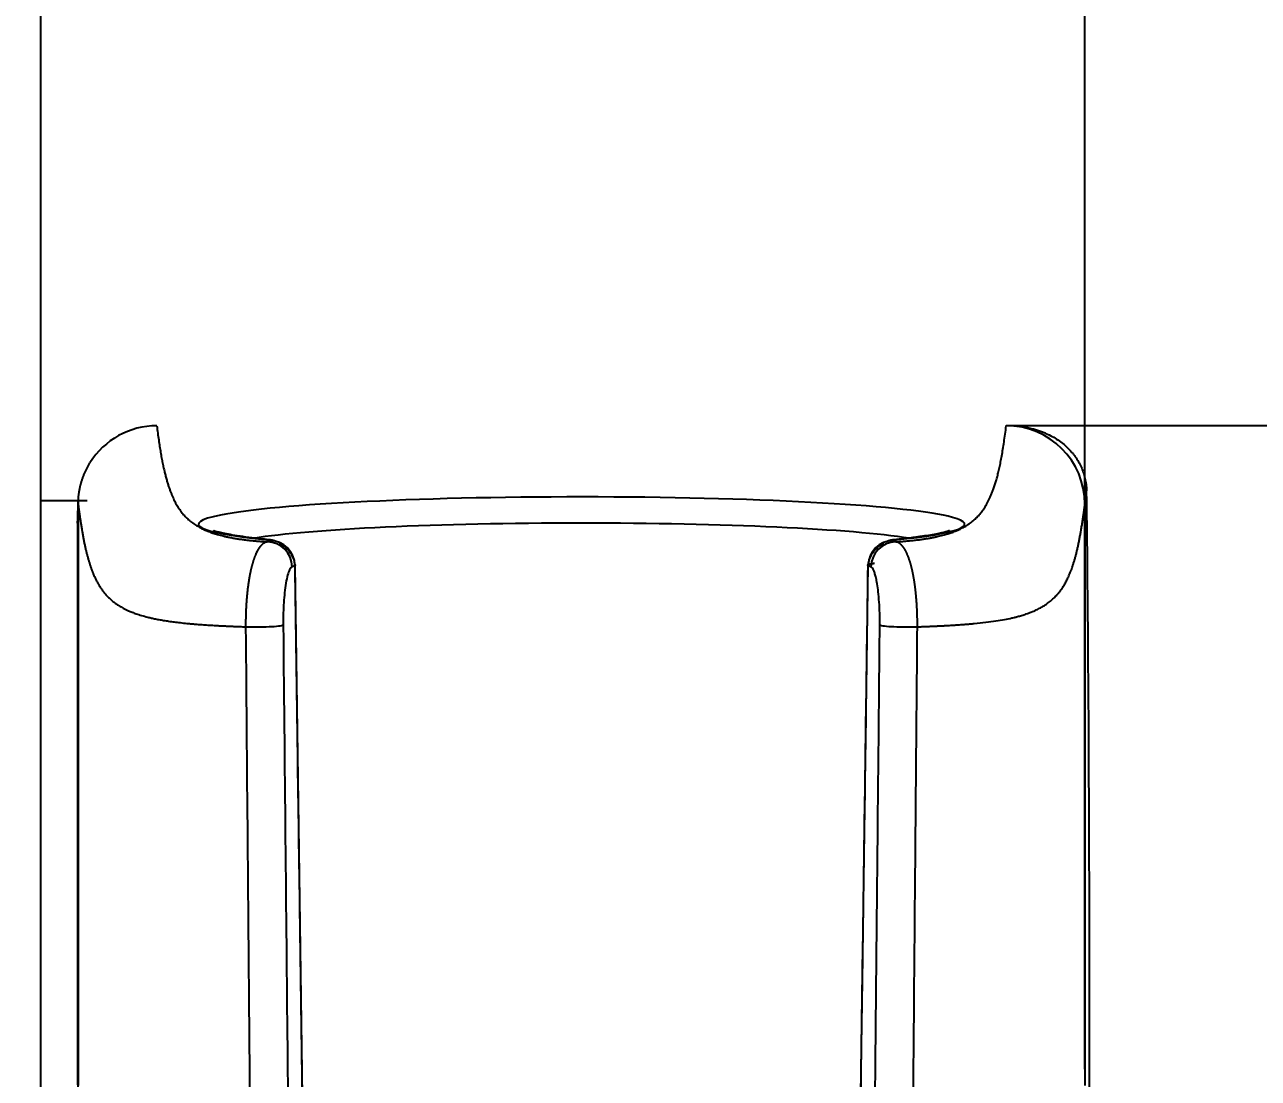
# Model space of a CAD drawing. Header units: millimetres. Extents: x -1516 to -675, y 295 to 1484.
# Drawn here: x -1308.6 to -1269.38, y 791.72 to 825.24 of the extents above; entities that cross this region are included whole.
import ezdxf

# ---------------------------------------------------------------- set-up
doc = ezdxf.new("R2010")
doc.units = ezdxf.units.MM
doc.styles.get("Standard").update_dxf_attribs({"font": 'arial.ttf'})
doc.dimstyles.get("Standard").update_dxf_attribs({"dimtxt": 10, "dimasz": 10, "dimexe": 0.18, "dimexo": 0.0625, "dimgap": 4, "dimtad": 0, "dimtih": 1, "dimtoh": 1, "dimdec": 1, "dimdsep": 46, "dimtxsty": 'Standard', "dimcen": 0, "dimclrd": 3, "dimclre": 3, "dimclrt": 3, "dimadec": 0, "dimazin": 0, "dimtfac": 1, "dimtdec": 1, "dimtofl": 0, "dimtmove": 0, "dimatfit": 3, "dimfxl": 1, "dimtolj": 1, "dimtzin": 0, "dimarcsym": 0})

# ---------------------------------------------------------------- blocks, each defined once
blk = doc.blocks.new('*D5')
at = {"color": 3, "lineweight": -2, "transparency": 16777216}
for p, q in [((-1348.096, 792.011), (-1348.096, 868.168)), ((-1338.096, 867.988), (-1284.896, 867.988)), ((-1274.896, 792.011), (-1274.896, 868.168)), ((-1274.896, 867.988), (-1260.351, 867.988))]:
    blk.add_line(p, q, dxfattribs=at)
at = {"color": 3, "lineweight": 18, "transparency": 16777216}
for points in [[(-1338.096, 869.655), (-1338.096, 866.321), (-1348.096, 867.988)], [(-1284.896, 869.655), (-1284.896, 866.321), (-1274.896, 867.988)]]:
    blk.add_solid(points, dxfattribs=at)
at = {"color": 3, "lineweight": 18, "transparency": 16777216, "insert": (-1243.421, 867.988), "char_height": 10, "attachment_point": 5}
blk.add_mtext('\\A1;74.0', dxfattribs=at)
blk = doc.blocks.new('*D8')
at = {"color": 3, "lineweight": -2, "transparency": 16777216}
for p, q in [((-1277.332, 812.491), (-1253.719, 812.491)), ((-1253.899, 802.491), (-1253.899, 780.491)), ((-1277.834, 770.491), (-1253.719, 770.491)), ((-1253.899, 770.491), (-1253.899, 730.516)), ((-1253.899, 730.516), (-1263.899, 730.516))]:
    blk.add_line(p, q, dxfattribs=at)
at = {"color": 3, "lineweight": 18, "transparency": 16777216}
for points in [[(-1255.565, 802.491), (-1252.232, 802.491), (-1253.899, 812.491)], [(-1255.565, 780.491), (-1252.232, 780.491), (-1253.899, 770.491)]]:
    blk.add_solid(points, dxfattribs=at)
at = {"color": 3, "lineweight": 18, "transparency": 16777216, "insert": (-1275.211, 730.516), "char_height": 10, "attachment_point": 5}
blk.add_mtext('\\A1;42', dxfattribs=at)

msp = doc.modelspace()

# ---------------------------------------------------------------- linework, layer by layer
at = {"lineweight": 25}
for p, q in [((-1308.096, 1142.366), (-1308.096, 496.366)), ((-1277.396, 812.479), (-1277.395, 812.491)), ((-1274.896, 809.986), (-1274.844, 810.411)), ((-1306.612, 810.095), (-1308.096, 810.095)), ((-1306.896, 809.935), (-1306.896, 791.954)), ((-1274.896, 809.986), (-1274.896, 792.4)), ((-1306.914, 809.382), (-1306.914, 794.191)), ((-1300.797, 808.829), (-1300.888, 808.787)), ((-1280.904, 808.787), (-1280.995, 808.829)), ((-1300.007, 808.029), (-1300.098, 807.987)), ((-1300, 808.056), (-1300, 808.058)), ((-1281.695, 807.987), (-1281.786, 808.029)), ((-1274.896, 792.4), (-1274.896, 791.498)), ((-1306.896, 791.954), (-1306.896, 791.498))]:
    msp.add_line(p, q, dxfattribs=at)
for centre, major_axis, ratio, start_param, end_param in [((-1304.396, 809.986), (2.482, 0.303), 0.997421, 1.449533, 2.464862), ((-1277.396, 809.986), (-2.482, 0.303), 0.997421, 3.263478, 4.833652), ((-1290.896, 809.348), (-12.177, 0), 0.071247, 3.39438, 5.943231), ((-1274.931, 791.491), (0, -21.378), 0.008727, 0.484189, 2.657403), ((-1304.396, 809.935), (-2.498, 0.1), 0.977006, 0.000126, 0.040941), ((-1290.896, 809.348), (-12.177, 0), 0.071247, 5.943231, 6.894975), ((-1290.896, 808.573), (-11.378, 0), 0.071247, 3.557392, 5.870456), ((-1290.896, 809.348), (-12.177, 0), 0.071247, 2.529803, 3.39438), ((-1300.888, 807.989), (0.331, -0.728), 0.985454, 1.146908, 2.708982), ((-1300.865, 808.052), (0.081, 0.796), 0.816541, 5.97529, 6.406918), ((-1300.797, 808.031), (0.331, -0.728), 0.985454, 1.146906, 2.708976), ((-1280.995, 808.031), (-0.331, -0.728), 0.985454, 3.574209, 5.136279), ((-1280.904, 807.989), (-0.331, -0.728), 0.985454, 3.574208, 5.136279), ((-1280.928, 808.052), (-0.081, 0.796), 0.816541, 6.159453, 6.591105), ((-1301.169, 806.142), (0.8, 0.008), 0.077221, 4.182492, 6.12719), ((-1280.624, 806.142), (-0.8, 0.008), 0.077221, 0.155996, 2.100682), ((-1306.783, 794.191), (0, -15), 0.008727, 4.712389, 5.234704)]:
    msp.add_ellipse(centre, major_axis=major_axis, ratio=ratio, start_param=start_param, end_param=end_param, dxfattribs=at)
for points, degree in [([(-1304.396, 812.479), (-1304.386, 812.399), (-1304.367, 812.243), (-1304.337, 812.026), (-1304.306, 811.824), (-1304.276, 811.635), (-1304.245, 811.46), (-1304.213, 811.296), (-1304.181, 811.143), (-1304.148, 811.001), (-1304.115, 810.869), (-1304.081, 810.746), (-1304.047, 810.631), (-1304.013, 810.524), (-1303.978, 810.424), (-1303.942, 810.331), (-1303.906, 810.245), (-1303.87, 810.164), (-1303.833, 810.088), (-1303.797, 810.019), (-1303.761, 809.955), (-1303.724, 809.895), (-1303.688, 809.839), (-1303.65, 809.785), (-1303.609, 809.731), (-1303.566, 809.677), (-1303.519, 809.624), (-1303.469, 809.571), (-1303.414, 809.517), (-1303.355, 809.465), (-1303.291, 809.413), (-1303.224, 809.363), (-1303.157, 809.319), (-1303.093, 809.28), (-1303.031, 809.245), (-1302.971, 809.214), (-1302.914, 809.186), (-1302.857, 809.161), (-1302.8, 809.136), (-1302.741, 809.113), (-1302.679, 809.089), (-1302.612, 809.066), (-1302.541, 809.043), (-1302.464, 809.02), (-1302.38, 808.997), (-1302.287, 808.973), (-1302.182, 808.949), (-1302.067, 808.926), (-1301.942, 808.903), (-1301.811, 808.881), (-1301.675, 808.862), (-1301.537, 808.845), (-1301.402, 808.83), (-1301.274, 808.817), (-1301.151, 808.806), (-1301.025, 808.797), (-1300.935, 808.79), (-1300.888, 808.787)], 3), ([(-1280.904, 808.787), (-1280.86, 808.79), (-1280.767, 808.797), (-1280.624, 808.808), (-1280.468, 808.822), (-1280.312, 808.838), (-1280.166, 808.856), (-1280.033, 808.874), (-1279.911, 808.893), (-1279.798, 808.912), (-1279.692, 808.932), (-1279.594, 808.953), (-1279.501, 808.975), (-1279.414, 808.997), (-1279.332, 809.019), (-1279.255, 809.042), (-1279.184, 809.065), (-1279.118, 809.088), (-1279.054, 809.111), (-1278.992, 809.136), (-1278.929, 809.163), (-1278.864, 809.193), (-1278.794, 809.228), (-1278.722, 809.267), (-1278.647, 809.311), (-1278.576, 809.358), (-1278.509, 809.407), (-1278.446, 809.457), (-1278.387, 809.51), (-1278.331, 809.563), (-1278.28, 809.616), (-1278.233, 809.669), (-1278.189, 809.723), (-1278.147, 809.779), (-1278.105, 809.839), (-1278.062, 809.904), (-1278.019, 809.977), (-1277.976, 810.055), (-1277.933, 810.141), (-1277.891, 810.233), (-1277.849, 810.334), (-1277.808, 810.443), (-1277.767, 810.562), (-1277.727, 810.691), (-1277.687, 810.831), (-1277.648, 810.983), (-1277.61, 811.148), (-1277.573, 811.327), (-1277.536, 811.522), (-1277.5, 811.733), (-1277.465, 811.962), (-1277.43, 812.21), (-1277.407, 812.387), (-1277.396, 812.479)], 3), ([(-1306.914, 809.382), (-1306.912, 809.448), (-1306.908, 809.578), (-1306.903, 809.762), (-1306.898, 809.879), (-1306.896, 809.935)], 3), ([(-1306.896, 809.935), (-1306.896, 809.941), (-1306.895, 809.954), (-1306.895, 809.967), (-1306.895, 809.973)], 3), ([(-1306.892, 810.081), (-1306.894, 810.035)], 1), ([(-1300.865, 808.849), (-1300.847, 808.848), (-1300.817, 808.844), (-1300.791, 808.837), (-1300.791, 808.831), (-1300.797, 808.829)], 3), ([(-1280.132, 808.953), (-1280.461, 808.899), (-1281.008, 808.847)], 2), ([(-1280.995, 808.829), (-1281, 808.831), (-1281.003, 808.835), (-1280.983, 808.842), (-1280.95, 808.847), (-1280.928, 808.849)], 3), ([(-1300.098, 807.987), (-1300.124, 807.975), (-1300.175, 807.915), (-1300.239, 807.74), (-1300.295, 807.482), (-1300.336, 807.169), (-1300.361, 806.858), (-1300.376, 806.537), (-1300.38, 806.278), (-1300.378, 806.14)], 3), ([(-1300.007, 808.029), (-1299.971, 805.396), (-1299.897, 800.041), (-1299.782, 791.684), (-1299.664, 783.172), (-1299.586, 777.528), (-1299.547, 774.704)], 3), ([(-1282.245, 774.704), (-1282.211, 777.21), (-1282.139, 782.339), (-1282.029, 790.324), (-1281.912, 798.778), (-1281.829, 804.876), (-1281.786, 808.029)], 3), ([(-1281.414, 806.14), (-1281.413, 806.268), (-1281.415, 806.517), (-1281.432, 806.879), (-1281.461, 807.205), (-1281.496, 807.459), (-1281.532, 807.644), (-1281.568, 807.779), (-1281.605, 807.877), (-1281.646, 807.951), (-1281.678, 807.98), (-1281.695, 807.987)], 3), ([(-1301.572, 806.085), (-1301.551, 803.573), (-1301.51, 798.762), (-1301.453, 792.184), (-1301.4, 786.244), (-1301.352, 780.941), (-1301.322, 777.83), (-1301.308, 776.381)], 3), ([(-1300.378, 806.14), (-1300.354, 803.628), (-1300.306, 798.817), (-1300.242, 792.239), (-1300.184, 786.298), (-1300.132, 780.995), (-1300.101, 777.884), (-1300.087, 776.435)], 3), ([(-1281.705, 776.435), (-1281.68, 778.967), (-1281.633, 783.81), (-1281.568, 790.412), (-1281.51, 796.353), (-1281.458, 801.632), (-1281.428, 804.711), (-1281.414, 806.14)], 3), ([(-1280.484, 776.381), (-1280.46, 778.913), (-1280.414, 783.755), (-1280.355, 790.357), (-1280.304, 796.298), (-1280.258, 801.577), (-1280.232, 804.655), (-1280.22, 806.085)], 3)]:
    msp.add_open_spline(points, degree=degree, dxfattribs=at)
for points, knots in [([(-1277.395, 812.491), (-1277.318, 812.491), (-1277.244, 812.488), (-1277.155, 812.482), (-1277.137, 812.481), (-1277.102, 812.478), (-1277.085, 812.477), (-1277.034, 812.472), (-1277.002, 812.468), (-1276.939, 812.46), (-1276.908, 812.456), (-1276.849, 812.447), (-1276.82, 812.442), (-1276.736, 812.427), (-1276.684, 812.416), (-1276.585, 812.392), (-1276.539, 812.38), (-1276.449, 812.354), (-1276.406, 812.341), (-1276.324, 812.313), (-1276.284, 812.298), (-1276.207, 812.268), (-1276.17, 812.253), (-1276.063, 812.206), (-1275.997, 812.172), (-1275.87, 812.103), (-1275.811, 812.066), (-1275.698, 811.99), (-1275.644, 811.951), (-1275.542, 811.868), (-1275.494, 811.825), (-1275.402, 811.736), (-1275.359, 811.69), (-1275.297, 811.618), (-1275.277, 811.594), (-1275.238, 811.544), (-1275.219, 811.519), (-1275.129, 811.392), (-1275.067, 811.284), (-1274.963, 811.056), (-1274.922, 810.936), (-1274.878, 810.746), (-1274.867, 810.682), (-1274.85, 810.549), (-1274.845, 810.481), (-1274.844, 810.411)], [0, 0, 0, 0, 0.03125, 0.03125, 0.039062, 0.039062, 0.046875, 0.046875, 0.0625, 0.0625, 0.078125, 0.078125, 0.09375, 0.09375, 0.125, 0.125, 0.15625, 0.15625, 0.1875, 0.1875, 0.21875, 0.21875, 0.25, 0.25, 0.3125, 0.3125, 0.375, 0.375, 0.4375, 0.4375, 0.5, 0.5, 0.5625, 0.5625, 0.59375, 0.59375, 0.625, 0.625, 0.75, 0.75, 0.875, 0.875, 0.9375, 0.9375, 1, 1, 1, 1]), ([(-1306.895, 809.973), (-1306.895, 809.982), (-1306.895, 809.999), (-1306.894, 810.024), (-1306.893, 810.05), (-1306.893, 810.076), (-1306.891, 810.102), (-1306.89, 810.128), (-1306.888, 810.154), (-1306.886, 810.181), (-1306.884, 810.207), (-1306.881, 810.233), (-1306.879, 810.26), (-1306.875, 810.286), (-1306.872, 810.313), (-1306.868, 810.339), (-1306.864, 810.366), (-1306.86, 810.393), (-1306.855, 810.42), (-1306.85, 810.446), (-1306.845, 810.473), (-1306.84, 810.5), (-1306.834, 810.527), (-1306.828, 810.553), (-1306.821, 810.58), (-1306.814, 810.607), (-1306.807, 810.634), (-1306.798, 810.666), (-1306.787, 810.704), (-1306.774, 810.747), (-1306.76, 810.791), (-1306.745, 810.834), (-1306.729, 810.877), (-1306.712, 810.92), (-1306.694, 810.963), (-1306.675, 811.006), (-1306.656, 811.049), (-1306.635, 811.091), (-1306.614, 811.133), (-1306.592, 811.175), (-1306.569, 811.217), (-1306.545, 811.259), (-1306.529, 811.286), (-1306.52, 811.299)], [0, 0, 0, 0, 0.01838, 0.036831, 0.055351, 0.073939, 0.092597, 0.111321, 0.130113, 0.148972, 0.167896, 0.186885, 0.205939, 0.225056, 0.244237, 0.263479, 0.282783, 0.302148, 0.321572, 0.341055, 0.360596, 0.380195, 0.39985, 0.41956, 0.439325, 0.459143, 0.479014, 0.498936, 0.531257, 0.563751, 0.596414, 0.629242, 0.662232, 0.695379, 0.728679, 0.762127, 0.795718, 0.829449, 0.863312, 0.897305, 0.93142, 0.965654, 1, 1, 1, 1]), ([(-1306.895, 809.973), (-1306.891, 809.948), (-1306.885, 809.897), (-1306.876, 809.822), (-1306.866, 809.749), (-1306.856, 809.676), (-1306.846, 809.604), (-1306.836, 809.534), (-1306.826, 809.464), (-1306.816, 809.395), (-1306.806, 809.328), (-1306.795, 809.262), (-1306.784, 809.196), (-1306.774, 809.132), (-1306.763, 809.069), (-1306.752, 809.007), (-1306.74, 808.946), (-1306.729, 808.886), (-1306.718, 808.827), (-1306.706, 808.769), (-1306.694, 808.713), (-1306.682, 808.657), (-1306.67, 808.602), (-1306.658, 808.549), (-1306.645, 808.496), (-1306.633, 808.445), (-1306.62, 808.395), (-1306.607, 808.345), (-1306.594, 808.297), (-1306.581, 808.25), (-1306.568, 808.204), (-1306.554, 808.159), (-1306.541, 808.115), (-1306.527, 808.072), (-1306.514, 808.03), (-1306.5, 807.99), (-1306.486, 807.95), (-1306.472, 807.912), (-1306.458, 807.874), (-1306.444, 807.838), (-1306.43, 807.802), (-1306.406, 807.744), (-1306.371, 807.665), (-1306.322, 807.564), (-1306.27, 807.466), (-1306.213, 807.371), (-1306.152, 807.279), (-1306.086, 807.191), (-1306.014, 807.105), (-1305.935, 807.022), (-1305.851, 806.942), (-1305.778, 806.882), (-1305.721, 806.84), (-1305.684, 806.813), (-1305.641, 806.784), (-1305.591, 806.752), (-1305.532, 806.716), (-1305.464, 806.679), (-1305.385, 806.638), (-1305.292, 806.594), (-1305.181, 806.547), (-1305.047, 806.498), (-1304.884, 806.445), (-1304.717, 806.399), (-1304.563, 806.362), (-1304.435, 806.334), (-1304.297, 806.308), (-1304.145, 806.282), (-1303.98, 806.257), (-1303.8, 806.233), (-1303.606, 806.211), (-1303.426, 806.192), (-1303.264, 806.178), (-1303.121, 806.166), (-1302.958, 806.153), (-1302.773, 806.141), (-1302.619, 806.131), (-1302.506, 806.125), (-1302.443, 806.122), (-1302.379, 806.119), (-1302.315, 806.115), (-1302.25, 806.112), (-1302.184, 806.109), (-1302.118, 806.106), (-1302.051, 806.103), (-1301.984, 806.1), (-1301.916, 806.097), (-1301.848, 806.095), (-1301.779, 806.092), (-1301.711, 806.089), (-1301.642, 806.087), (-1301.595, 806.085), (-1301.572, 806.085)], [0, 0, 0, 0, 0.019246, 0.038219, 0.056919, 0.075347, 0.093502, 0.111384, 0.128994, 0.14633, 0.163394, 0.180186, 0.196705, 0.212952, 0.228926, 0.244628, 0.260056, 0.275213, 0.290096, 0.304708, 0.319046, 0.333113, 0.346906, 0.360428, 0.373677, 0.386654, 0.399358, 0.41179, 0.42395, 0.435837, 0.447452, 0.458795, 0.469865, 0.480663, 0.491189, 0.501443, 0.511424, 0.521132, 0.530569, 0.539733, 0.548624, 0.557244, 0.583359, 0.608658, 0.633149, 0.656832, 0.679706, 0.701781, 0.723061, 0.743541, 0.763233, 0.782174, 0.788062, 0.794617, 0.801842, 0.80974, 0.818316, 0.827577, 0.837555, 0.848272, 0.859745, 0.872019, 0.885173, 0.89925, 0.906386, 0.91349, 0.920559, 0.927588, 0.934572, 0.941497, 0.948353, 0.955145, 0.95897, 0.96313, 0.967643, 0.972515, 0.977699, 0.97921, 0.980716, 0.982219, 0.983719, 0.985218, 0.986716, 0.988212, 0.989706, 0.991195, 0.992679, 0.994157, 0.995629, 0.997093, 0.99855, 1, 1, 1, 1]), ([(-1280.22, 806.085), (-1280.209, 806.085), (-1280.186, 806.086), (-1280.153, 806.087), (-1280.12, 806.088), (-1280.086, 806.089), (-1280.053, 806.091), (-1280.02, 806.092), (-1279.987, 806.093), (-1279.954, 806.094), (-1279.921, 806.096), (-1279.888, 806.097), (-1279.855, 806.098), (-1279.822, 806.1), (-1279.789, 806.101), (-1279.757, 806.102), (-1279.724, 806.104), (-1279.692, 806.105), (-1279.66, 806.107), (-1279.628, 806.108), (-1279.596, 806.11), (-1279.564, 806.111), (-1279.533, 806.113), (-1279.501, 806.114), (-1279.47, 806.116), (-1279.439, 806.117), (-1279.408, 806.119), (-1279.377, 806.12), (-1279.347, 806.122), (-1279.316, 806.124), (-1279.238, 806.128), (-1279.115, 806.135), (-1278.954, 806.145), (-1278.804, 806.156), (-1278.664, 806.166), (-1278.535, 806.177), (-1278.32, 806.196), (-1278.036, 806.227), (-1277.717, 806.27), (-1277.444, 806.316), (-1277.263, 806.354), (-1277.131, 806.385), (-1277.025, 806.412), (-1276.895, 806.449), (-1276.75, 806.496), (-1276.592, 806.555), (-1276.441, 806.62), (-1276.31, 806.688), (-1276.203, 806.75), (-1276.096, 806.82), (-1275.988, 806.902), (-1275.881, 806.998), (-1275.784, 807.098), (-1275.696, 807.203), (-1275.617, 807.313), (-1275.544, 807.427), (-1275.479, 807.546), (-1275.428, 807.65), (-1275.389, 807.739), (-1275.358, 807.814), (-1275.327, 807.893), (-1275.296, 807.977), (-1275.266, 808.067), (-1275.237, 808.161), (-1275.208, 808.26), (-1275.18, 808.363), (-1275.153, 808.472), (-1275.126, 808.585), (-1275.1, 808.704), (-1275.075, 808.827), (-1275.05, 808.955), (-1275.026, 809.088), (-1275.003, 809.226), (-1274.98, 809.368), (-1274.958, 809.516), (-1274.937, 809.668), (-1274.916, 809.825), (-1274.903, 809.932), (-1274.896, 809.986)], [0, 0, 0, 0, 0.000698, 0.001397, 0.002098, 0.002801, 0.003506, 0.004212, 0.00492, 0.00563, 0.006341, 0.007054, 0.007767, 0.008482, 0.009198, 0.009915, 0.010633, 0.011352, 0.012071, 0.012791, 0.013511, 0.014232, 0.014953, 0.015674, 0.016396, 0.017118, 0.01784, 0.018562, 0.019286, 0.02001, 0.020735, 0.024926, 0.029034, 0.033028, 0.036892, 0.040622, 0.044227, 0.056443, 0.068859, 0.081434, 0.094122, 0.098487, 0.105309, 0.11454, 0.12611, 0.139922, 0.157737, 0.174194, 0.189381, 0.203368, 0.225831, 0.249435, 0.274214, 0.300205, 0.327401, 0.355814, 0.385453, 0.416315, 0.433767, 0.452454, 0.472375, 0.493531, 0.515922, 0.539548, 0.564408, 0.590502, 0.617832, 0.646396, 0.676195, 0.70723, 0.7395, 0.773006, 0.807748, 0.843726, 0.880939, 0.91939, 0.959077, 1, 1, 1, 1]), ([(-1300.784, 808.847), (-1300.956, 808.865), (-1301.417, 808.916), (-1302.003, 808.999), (-1302.425, 809.086), (-1302.579, 809.136), (-1302.595, 809.144), (-1302.595, 809.144)], [0, 0, 0, 0, 0.164798, 0.471616, 0.732213, 0.938201, 1, 1, 1, 1]), ([(-1279.197, 809.144), (-1279.197, 809.144), (-1279.207, 809.139), (-1279.314, 809.101), (-1279.615, 809.032), (-1279.939, 808.98), (-1280.132, 808.953)], [0, 0, 0, 0, 0.06675, 0.321264, 0.65609, 1, 1, 1, 1]), ([(-1300.888, 808.787), (-1300.891, 808.787), (-1300.897, 808.785), (-1300.905, 808.783), (-1300.914, 808.78), (-1300.923, 808.778), (-1300.931, 808.774), (-1300.94, 808.771), (-1300.949, 808.767), (-1300.957, 808.763), (-1300.966, 808.759), (-1300.974, 808.755), (-1300.982, 808.75), (-1300.991, 808.745), (-1300.999, 808.74), (-1301.007, 808.734), (-1301.016, 808.728), (-1301.024, 808.722), (-1301.032, 808.715), (-1301.04, 808.708), (-1301.048, 808.701), (-1301.056, 808.694), (-1301.064, 808.686), (-1301.072, 808.678), (-1301.08, 808.67), (-1301.088, 808.662), (-1301.096, 808.653), (-1301.104, 808.643), (-1301.112, 808.634), (-1301.12, 808.624), (-1301.127, 808.614), (-1301.135, 808.604), (-1301.142, 808.593), (-1301.15, 808.582), (-1301.157, 808.571), (-1301.165, 808.559), (-1301.172, 808.547), (-1301.18, 808.535), (-1301.187, 808.523), (-1301.194, 808.51), (-1301.201, 808.497), (-1301.209, 808.483), (-1301.216, 808.47), (-1301.223, 808.456), (-1301.23, 808.441), (-1301.237, 808.427), (-1301.244, 808.412), (-1301.25, 808.397), (-1301.257, 808.381), (-1301.264, 808.365), (-1301.271, 808.349), (-1301.277, 808.333), (-1301.284, 808.316), (-1301.29, 808.299), (-1301.297, 808.281), (-1301.303, 808.264), (-1301.31, 808.246), (-1301.316, 808.227), (-1301.322, 808.209), (-1301.328, 808.19), (-1301.334, 808.171), (-1301.34, 808.151), (-1301.346, 808.132), (-1301.352, 808.112), (-1301.358, 808.091), (-1301.364, 808.071), (-1301.37, 808.05), (-1301.375, 808.028), (-1301.381, 808.007), (-1301.386, 807.985), (-1301.392, 807.963), (-1301.397, 807.941), (-1301.403, 807.918), (-1301.408, 807.895), (-1301.413, 807.872), (-1301.418, 807.849), (-1301.424, 807.821), (-1301.431, 807.788), (-1301.439, 807.75), (-1301.446, 807.712), (-1301.453, 807.673), (-1301.46, 807.634), (-1301.467, 807.594), (-1301.473, 807.554), (-1301.479, 807.513), (-1301.486, 807.472), (-1301.491, 807.43), (-1301.497, 807.389), (-1301.503, 807.346), (-1301.508, 807.304), (-1301.513, 807.261), (-1301.518, 807.218), (-1301.523, 807.174), (-1301.527, 807.13), (-1301.531, 807.086), (-1301.535, 807.042), (-1301.539, 806.997), (-1301.543, 806.953), (-1301.546, 806.908), (-1301.549, 806.862), (-1301.553, 806.817), (-1301.555, 806.772), (-1301.558, 806.726), (-1301.56, 806.68), (-1301.562, 806.635), (-1301.564, 806.589), (-1301.566, 806.543), (-1301.568, 806.497), (-1301.569, 806.451), (-1301.57, 806.405), (-1301.571, 806.359), (-1301.572, 806.313), (-1301.572, 806.267), (-1301.573, 806.221), (-1301.573, 806.176), (-1301.573, 806.13), (-1301.572, 806.1), (-1301.572, 806.085)], [0, 0, 0, 0, 0.006862, 0.013736, 0.020623, 0.027522, 0.034433, 0.041356, 0.048291, 0.055237, 0.062194, 0.069163, 0.076142, 0.083132, 0.090132, 0.097143, 0.104164, 0.111196, 0.118237, 0.125288, 0.132349, 0.13942, 0.146501, 0.153591, 0.160691, 0.167801, 0.17492, 0.182049, 0.189187, 0.196335, 0.203491, 0.210657, 0.217832, 0.225015, 0.232208, 0.239409, 0.246619, 0.253838, 0.261066, 0.268303, 0.275548, 0.282803, 0.290066, 0.297338, 0.304619, 0.31191, 0.319209, 0.326518, 0.333837, 0.341164, 0.3485, 0.355845, 0.363199, 0.370562, 0.377932, 0.385312, 0.392699, 0.400095, 0.407499, 0.414911, 0.422332, 0.42976, 0.437197, 0.444641, 0.452094, 0.459555, 0.467025, 0.474502, 0.481988, 0.489483, 0.496985, 0.504495, 0.512013, 0.519539, 0.527073, 0.534614, 0.542163, 0.553895, 0.565613, 0.577318, 0.589009, 0.600686, 0.61235, 0.624, 0.635637, 0.647259, 0.658868, 0.670461, 0.68204, 0.693604, 0.705152, 0.716685, 0.728203, 0.739706, 0.751193, 0.762665, 0.774123, 0.785565, 0.796991, 0.808403, 0.819801, 0.831183, 0.842552, 0.853906, 0.865247, 0.876574, 0.887886, 0.899182, 0.910462, 0.921725, 0.932969, 0.944194, 0.955398, 0.966582, 0.977744, 0.988884, 1, 1, 1, 1]), ([(-1300, 808.045), (-1300.006, 808.12), (-1300.042, 808.268), (-1300.17, 808.486), (-1300.337, 808.647), (-1300.452, 808.721), (-1300.496, 808.745)], [0, 0, 0, 0, 0.274099, 0.558016, 0.841189, 1, 1, 1, 1]), ([(-1281.296, 808.745), (-1281.34, 808.721), (-1281.456, 808.647), (-1281.622, 808.486), (-1281.75, 808.268), (-1281.786, 808.12), (-1281.793, 808.045)], [0, 0, 0, 0, 0.158819, 0.442034, 0.725976, 1, 1, 1, 1]), ([(-1280.22, 806.085), (-1280.22, 806.092), (-1280.22, 806.108), (-1280.22, 806.131), (-1280.22, 806.155), (-1280.219, 806.178), (-1280.22, 806.202), (-1280.22, 806.225), (-1280.22, 806.249), (-1280.22, 806.273), (-1280.22, 806.296), (-1280.221, 806.32), (-1280.221, 806.343), (-1280.221, 806.367), (-1280.222, 806.391), (-1280.222, 806.415), (-1280.223, 806.438), (-1280.224, 806.462), (-1280.224, 806.486), (-1280.225, 806.509), (-1280.226, 806.533), (-1280.227, 806.557), (-1280.228, 806.58), (-1280.229, 806.604), (-1280.23, 806.628), (-1280.231, 806.651), (-1280.232, 806.675), (-1280.233, 806.699), (-1280.234, 806.722), (-1280.236, 806.746), (-1280.237, 806.769), (-1280.238, 806.793), (-1280.24, 806.816), (-1280.241, 806.84), (-1280.243, 806.863), (-1280.245, 806.886), (-1280.246, 806.91), (-1280.248, 806.933), (-1280.25, 806.956), (-1280.252, 806.979), (-1280.254, 807.002), (-1280.255, 807.025), (-1280.258, 807.048), (-1280.26, 807.071), (-1280.262, 807.094), (-1280.264, 807.117), (-1280.266, 807.139), (-1280.268, 807.162), (-1280.271, 807.185), (-1280.273, 807.207), (-1280.276, 807.23), (-1280.278, 807.252), (-1280.281, 807.274), (-1280.283, 807.296), (-1280.286, 807.318), (-1280.289, 807.34), (-1280.292, 807.362), (-1280.295, 807.384), (-1280.297, 807.406), (-1280.3, 807.427), (-1280.303, 807.449), (-1280.307, 807.47), (-1280.31, 807.492), (-1280.313, 807.513), (-1280.316, 807.534), (-1280.319, 807.555), (-1280.323, 807.576), (-1280.326, 807.596), (-1280.33, 807.617), (-1280.333, 807.637), (-1280.337, 807.658), (-1280.34, 807.678), (-1280.344, 807.698), (-1280.348, 807.718), (-1280.351, 807.738), (-1280.355, 807.758), (-1280.359, 807.777), (-1280.363, 807.796), (-1280.367, 807.816), (-1280.371, 807.835), (-1280.375, 807.854), (-1280.379, 807.873), (-1280.383, 807.891), (-1280.388, 807.91), (-1280.392, 807.928), (-1280.396, 807.947), (-1280.401, 807.965), (-1280.405, 807.983), (-1280.41, 808), (-1280.414, 808.018), (-1280.419, 808.035), (-1280.423, 808.053), (-1280.428, 808.07), (-1280.433, 808.087), (-1280.438, 808.103), (-1280.443, 808.12), (-1280.447, 808.136), (-1280.455, 808.16), (-1280.464, 808.19), (-1280.476, 808.227), (-1280.489, 808.262), (-1280.501, 808.297), (-1280.514, 808.33), (-1280.527, 808.361), (-1280.54, 808.392), (-1280.553, 808.422), (-1280.567, 808.45), (-1280.58, 808.477), (-1280.594, 808.503), (-1280.608, 808.528), (-1280.623, 808.552), (-1280.637, 808.574), (-1280.652, 808.596), (-1280.666, 808.616), (-1280.681, 808.635), (-1280.696, 808.653), (-1280.711, 808.67), (-1280.727, 808.685), (-1280.742, 808.7), (-1280.758, 808.713), (-1280.774, 808.726), (-1280.79, 808.737), (-1280.806, 808.748), (-1280.822, 808.757), (-1280.838, 808.765), (-1280.854, 808.772), (-1280.871, 808.778), (-1280.888, 808.783), (-1280.899, 808.786), (-1280.904, 808.787)], [0, 0, 0, 0, 0.005724, 0.011454, 0.01719, 0.022933, 0.028682, 0.034436, 0.040197, 0.045964, 0.051736, 0.057514, 0.063298, 0.069087, 0.074881, 0.080681, 0.086486, 0.092296, 0.098111, 0.103931, 0.109755, 0.115584, 0.121418, 0.127256, 0.133099, 0.138946, 0.144797, 0.150652, 0.156511, 0.162375, 0.168244, 0.174116, 0.179993, 0.185874, 0.19176, 0.19765, 0.203545, 0.209443, 0.215347, 0.221254, 0.227166, 0.233082, 0.239003, 0.244928, 0.250857, 0.256791, 0.262729, 0.268671, 0.274617, 0.280568, 0.286522, 0.292481, 0.298445, 0.304412, 0.310384, 0.31636, 0.32234, 0.328325, 0.334313, 0.340306, 0.346303, 0.352303, 0.358308, 0.364317, 0.37033, 0.376346, 0.382366, 0.38839, 0.394418, 0.400449, 0.406484, 0.412523, 0.418565, 0.42461, 0.43066, 0.436713, 0.442769, 0.44883, 0.454894, 0.460961, 0.467033, 0.473108, 0.479186, 0.485268, 0.491354, 0.497443, 0.503535, 0.509631, 0.51573, 0.521832, 0.527937, 0.534046, 0.540158, 0.546273, 0.552392, 0.558514, 0.564639, 0.570767, 0.58525, 0.599693, 0.614096, 0.628457, 0.642777, 0.657056, 0.671295, 0.685492, 0.699647, 0.71376, 0.727831, 0.741859, 0.755844, 0.769787, 0.783686, 0.797542, 0.811354, 0.825122, 0.838846, 0.852526, 0.866162, 0.879754, 0.893302, 0.906804, 0.920262, 0.933673, 0.947037, 0.960352, 0.973619, 0.986835, 1, 1, 1, 1]), ([(-1300.001, 808.059), (-1300.001, 808.059), (-1299.999, 808.058), (-1299.997, 808.056), (-1299.994, 808.053), (-1299.993, 808.05), (-1299.992, 808.047), (-1299.992, 808.044), (-1299.993, 808.041), (-1299.995, 808.038), (-1299.998, 808.035), (-1300.002, 808.032), (-1300.005, 808.03), (-1300.007, 808.029)], [0, 0, 0, 0, 0.028528, 0.120376, 0.213516, 0.307911, 0.403519, 0.500296, 0.598196, 0.697169, 0.797163, 0.898126, 1, 1, 1, 1]), ([(-1299.537, 774.717), (-1299.556, 776.092), (-1299.592, 778.698), (-1299.643, 782.311), (-1299.685, 785.334), (-1299.719, 787.746), (-1299.752, 790.167), (-1299.794, 793.17), (-1299.851, 797.27), (-1299.921, 802.345), (-1299.972, 806.054), (-1300, 808.046)], [0, 0, 0, 0, 0.123815, 0.234537, 0.325241, 0.395928, 0.451612, 0.543215, 0.666224, 0.82064, 1, 1, 1, 1]), ([(-1281.793, 808.058), (-1281.812, 806.673), (-1281.848, 804.059), (-1281.898, 800.436), (-1281.94, 797.413), (-1281.973, 795.001), (-1282.007, 792.579), (-1282.048, 789.576), (-1282.105, 785.477), (-1282.176, 780.407), (-1282.228, 776.704), (-1282.256, 774.717)], [0, 0, 0, 0, 0.124591, 0.235273, 0.325945, 0.396607, 0.452271, 0.543841, 0.666806, 0.821167, 1, 1, 1, 1]), ([(-1281.786, 808.029), (-1281.786, 808.029), (-1281.788, 808.031), (-1281.791, 808.032), (-1281.793, 808.034), (-1281.794, 808.035), (-1281.796, 808.037), (-1281.797, 808.039), (-1281.798, 808.04), (-1281.799, 808.042), (-1281.8, 808.043), (-1281.8, 808.045), (-1281.8, 808.046), (-1281.8, 808.048), (-1281.799, 808.05), (-1281.799, 808.051), (-1281.798, 808.053), (-1281.797, 808.054), (-1281.796, 808.055), (-1281.794, 808.057), (-1281.793, 808.058), (-1281.792, 808.059), (-1281.791, 808.059)], [0, 0, 0, 0, 0.053742, 0.107246, 0.160503, 0.213505, 0.266244, 0.318712, 0.370902, 0.422806, 0.474416, 0.525726, 0.576729, 0.627417, 0.677785, 0.727825, 0.777532, 0.8269, 0.875922, 0.924594, 0.97291, 1, 1, 1, 1]), ([(-1281.75, 808.077), (-1281.75, 808.077), (-1281.749, 808.077), (-1281.746, 808.078), (-1281.742, 808.079), (-1281.738, 808.08), (-1281.734, 808.082), (-1281.729, 808.083), (-1281.724, 808.084), (-1281.72, 808.085), (-1281.715, 808.086), (-1281.71, 808.087), (-1281.705, 808.088), (-1281.7, 808.089), (-1281.695, 808.09), (-1281.69, 808.091), (-1281.685, 808.092), (-1281.68, 808.093), (-1281.674, 808.094), (-1281.669, 808.095), (-1281.664, 808.096), (-1281.658, 808.097), (-1281.653, 808.097), (-1281.648, 808.098), (-1281.642, 808.099), (-1281.637, 808.1), (-1281.631, 808.101), (-1281.626, 808.101), (-1281.62, 808.102), (-1281.615, 808.103), (-1281.609, 808.104), (-1281.604, 808.104), (-1281.598, 808.105), (-1281.593, 808.106), (-1281.588, 808.107), (-1281.584, 808.107), (-1281.582, 808.107)], [0, 0, 0, 0, 0.000003, 0.036156, 0.071955, 0.107397, 0.142481, 0.177204, 0.211565, 0.245563, 0.279197, 0.312465, 0.345367, 0.3779, 0.410066, 0.441862, 0.473289, 0.504345, 0.535031, 0.565345, 0.595289, 0.624861, 0.654062, 0.682892, 0.711351, 0.739438, 0.767155, 0.794502, 0.821478, 0.848085, 0.874323, 0.900193, 0.925694, 0.950829, 0.975597, 1, 1, 1, 1])]:
    msp.add_open_spline(points, degree=3, knots=knots, dxfattribs=at)

# ---------------------------------------------------------------- dimensions: what is measured, and where the dimension line sits
at = {"lineweight": 18}
dim = msp.add_linear_dim(base=(-1348.096, 867.988), p1=(-1274.896, 791.949), p2=(-1348.096, 791.949), text='74.0', dimstyle='Standard', dxfattribs=at)
dim.commit()
dim.dimension.update_dxf_attribs({"geometry": '*D5', "text_midpoint": (-1243.421, 867.988), "dimtype": 160})
dim = msp.add_linear_dim(base=(-1253.899, 770.491), p1=(-1277.395, 812.491), p2=(-1277.896, 770.491), angle=90, dimstyle='Standard', dxfattribs=at)
dim.commit()
dim.dimension.update_dxf_attribs({"geometry": '*D8', "text_midpoint": (-1275.211, 730.516), "dimtype": 160})

doc.saveas('drawing.dxf')
